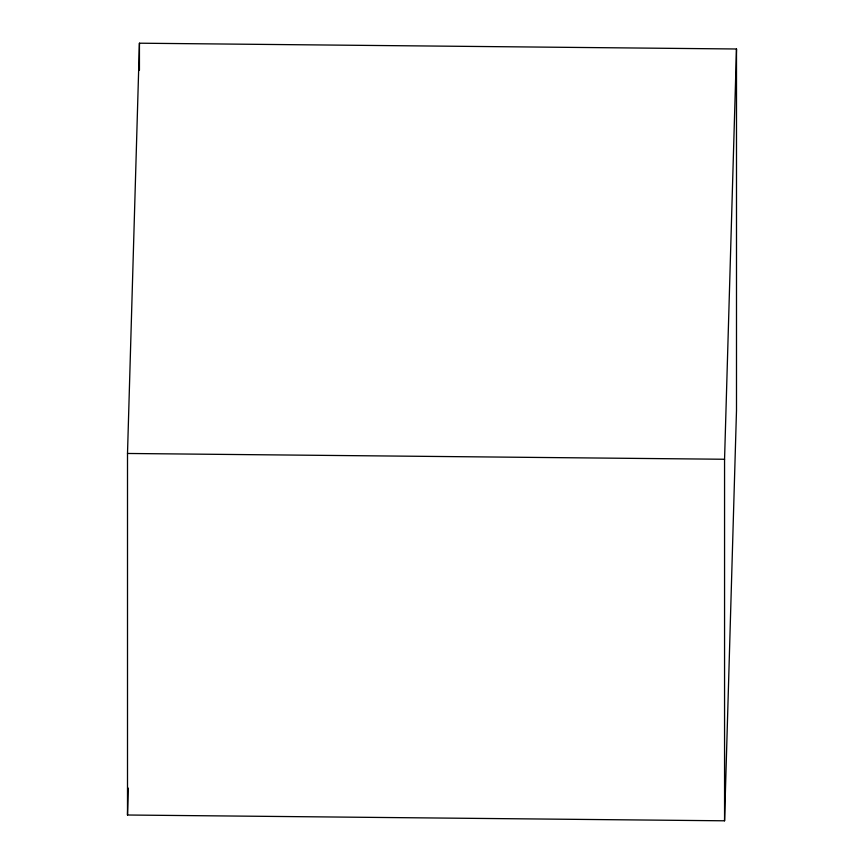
<?xml version="1.0" encoding="UTF-8"?>
<svg xmlns="http://www.w3.org/2000/svg" width="864" height="864" viewBox="0 0 864 864"><rect width="100%" height="100%" fill="white"/><g stroke="black" fill="none" stroke-linecap="round" stroke-linejoin="round"><path stroke-width="1.3" d="M127.505 453.47L139.439 43.2L736.495 48.989L736.495 410.53L724.561 820.8L127.505 815.011L127.505 453.47L724.561 459.259L736.495 48.989M127.505 815.011L128.282 788.108M724.561 459.259L724.561 820.8M139.439 43.2L139.439 70.178"/></g></svg>
